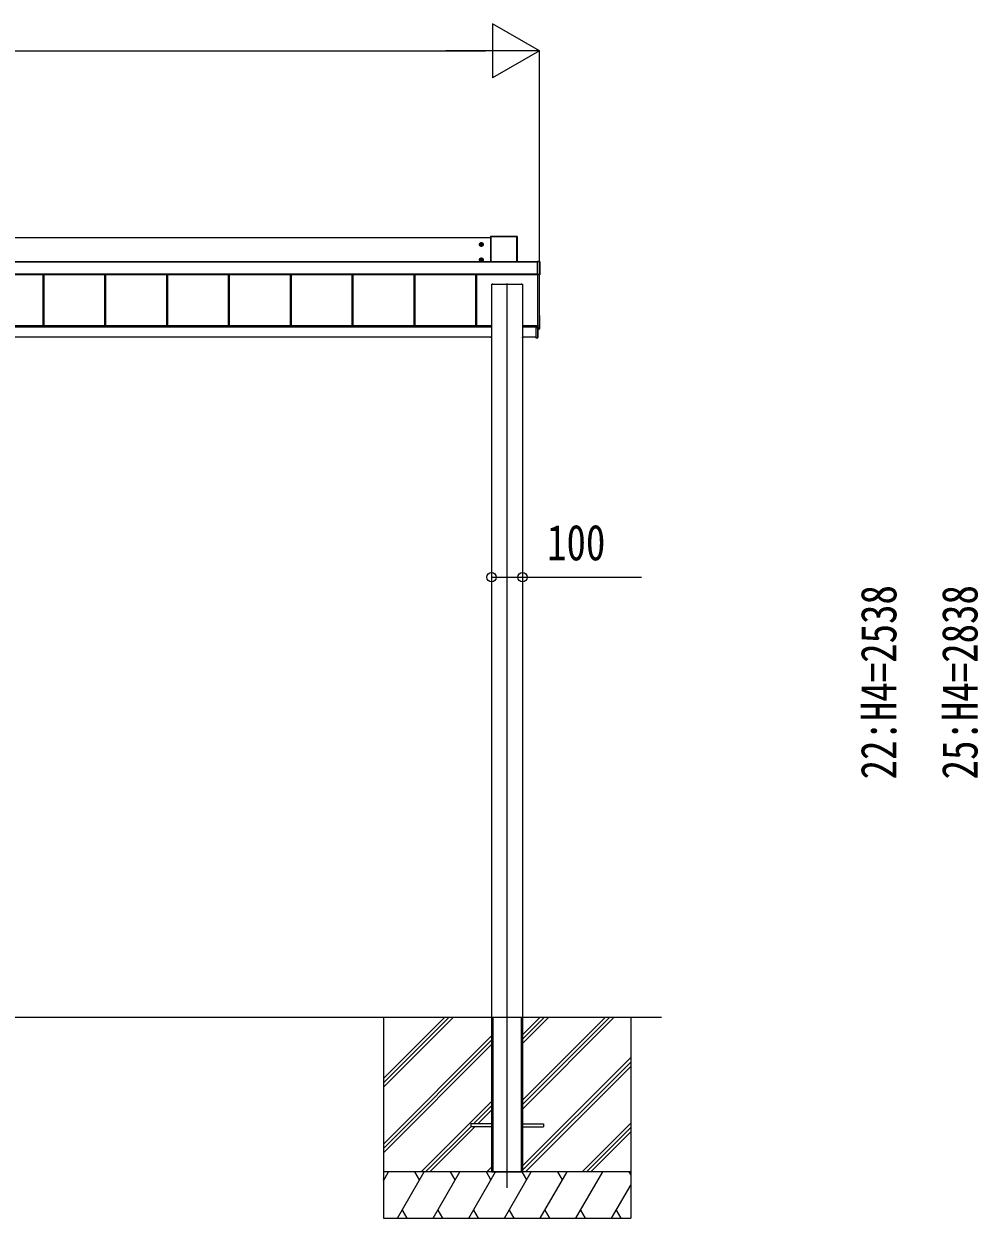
# Model space of a CAD drawing. Units: millimetres, scale not verified. Extents: x -14718 to 14718, y -10396 to 10396.
# Drawn here: x -3471 to -385, y -7907 to -4044 of the extents above; entities that cross this region are included whole.
import ezdxf
from ezdxf.enums import TextEntityAlignment as Align

# ---------------------------------------------------------------- set-up
doc = ezdxf.new("R2010")
doc.units = ezdxf.units.MM
doc.header["$LTSCALE"] = 50
doc.layers.add('0-3_YKK_12', color=2, linetype='Continuous')
doc.layers.add('0-4_YKK_A1', color=4, linetype='Continuous')
doc.layers.add('0-5_YKK_D', color=6, linetype='Continuous', lineweight=18)
doc.styles.add('ＭＳ ゴシック', font='')
doc.styles.get('ＭＳ ゴシック').set_extended_font_data('MS Gothic')

msp = doc.modelspace()

# ---------------------------------------------------------------- linework, layer by layer
at = {"layer": '0-3_YKK_12'}
msp.add_line((-1908.43, -7809.8), (-1908.43, -4884.1), dxfattribs=at)
at = {"layer": '0-4_YKK_A1'}
for p, q in [((-1961.43, -4736.17), (-6455.43, -4736.17)), ((-1991.43, -4765.16), (-1991.43, -4750.66)), ((-1961.43, -4732.44), (-1961.43, -4814.6)), ((-1961.09, -4732.59), (-1961.43, -4732.44)), ((-1961.09, -4814.6), (-1961.09, -4732.59)), ((-1875.93, -4731.95), (-1960.93, -4731.95)), ((-1960.93, -4731.95), (-1960.59, -4732.09)), ((-1960.59, -4732.09), (-1960.59, -4732.57)), ((-1960.59, -4732.09), (-1876.27, -4732.09)), ((-1960.59, -4732.57), (-1960.59, -4814.6)), ((-1876.27, -4732.57), (-1960.59, -4732.57)), ((-1876.27, -4732.09), (-1875.93, -4731.95)), ((-1876.27, -4732.09), (-1876.27, -4732.57)), ((-1876.27, -4814.6), (-1876.27, -4732.57)), ((-1875.43, -4732.44), (-1875.77, -4732.59)), ((-1875.77, -4732.59), (-1875.77, -4814.6)), ((-1875.43, -4814.6), (-1875.43, -4732.44)), ((-1998.68, -4757.91), (-1984.18, -4757.91)), ((-1993.71, -4757.15), (-1994.43, -4757.15)), ((-1989.15, -4758.67), (-1988.43, -4758.67)), ((-1809.93, -4814.6), (-6500.93, -4814.6)), ((-1809.93, -4815.08), (-6500.93, -4815.08)), ((-1998.68, -4807.88), (-1984.18, -4807.88)), ((-1993.71, -4807.12), (-1994.43, -4807.12)), ((-1991.43, -4815.13), (-1991.43, -4800.63)), ((-1989.15, -4808.64), (-1988.43, -4808.64)), ((-1808.73, -4813.38), (-1809.93, -4813.38)), ((-1809.93, -4813.53), (-1809.93, -4813.38)), ((-1809.93, -4813.38), (-1809.93, -4813.38)), ((-1808.73, -4813.38), (-1809.93, -4813.38)), ((-1809.93, -4814.01), (-1809.93, -4813.53)), ((-1802.89, -4814.01), (-1809.93, -4814.01)), ((-1808.73, -4813.38), (-1808.73, -4813.38)), ((-1808.13, -4813.36), (-1808.18, -4813.37)), ((-1808.13, -4813.33), (-1802.43, -4813.33)), ((-1808.13, -4813.33), (-1808.13, -4813.36)), ((-1802.89, -4813.53), (-1802.43, -4813.33)), ((-1802.89, -4855.07), (-1802.89, -4814.01)), ((-1801.93, -4813.83), (-1802.39, -4814.03)), ((-1802.39, -4814.03), (-1802.39, -4855.08)), ((-1801.93, -4813.83), (-1801.93, -4855.81)), ((-1809.93, -4854.06), (-6500.93, -4854.06)), ((-1809.93, -4854.58), (-6500.93, -4854.58)), ((-6500.93, -4854.72), (-1809.93, -4854.72)), ((-1809.93, -4854.72), (-6500.93, -4854.72)), ((-3409.93, -4854.72), (-3409.93, -5020.94)), ((-3407.33, -4854.72), (-3407.33, -5020.94)), ((-3406.93, -4854.72), (-3406.93, -5020.94)), ((-3209.93, -4854.72), (-3209.93, -5020.94)), ((-3207.33, -4854.72), (-3207.33, -5020.94)), ((-3206.93, -4854.72), (-3206.93, -5020.94)), ((-3009.93, -4854.72), (-3009.93, -5020.94)), ((-3007.33, -4854.72), (-3007.33, -5020.94)), ((-3006.93, -4854.72), (-3006.93, -5020.94)), ((-2809.93, -4854.72), (-2809.93, -5020.94)), ((-2807.33, -4854.72), (-2807.33, -5020.94)), ((-2806.93, -4854.72), (-2806.93, -5020.94)), ((-2609.93, -4854.72), (-2609.93, -5020.94)), ((-2607.33, -4854.72), (-2607.33, -5020.94)), ((-2606.93, -4854.72), (-2606.93, -5020.94)), ((-2409.93, -4854.72), (-2409.93, -5020.94)), ((-2407.33, -4854.72), (-2407.33, -5020.94)), ((-2406.93, -4854.72), (-2406.93, -5020.94)), ((-2209.93, -4854.72), (-2209.93, -5020.94)), ((-2207.33, -4854.72), (-2207.33, -5020.94)), ((-2206.93, -4854.72), (-2206.93, -5020.94)), ((-2009.93, -4854.72), (-2009.93, -5020.94)), ((-2007.33, -4854.72), (-2007.33, -5020.94)), ((-2006.93, -4854.72), (-2006.93, -5020.94)), ((-1809.93, -4855.07), (-1802.89, -4855.07)), ((-1809.93, -4855.58), (-1809.93, -4856.13)), ((-1802.89, -4855.58), (-1809.93, -4855.58)), ((-1809.93, -4856.13), (-1808.73, -4856.13)), ((-1809.93, -4856.13), (-1809.93, -4856.13)), ((-1809.93, -4856.13), (-1808.73, -4856.13)), ((-1808.73, -4856.13), (-1808.73, -4856.13)), ((-1808.43, -5028.78), (-1808.43, -4856.14)), ((-1808.13, -4856.19), (-1808.13, -4856.3)), ((-1802.43, -4856.3), (-1808.13, -4856.3)), ((-1803.43, -5028.72), (-1803.43, -4856.3)), ((-1802.89, -4855.07), (-1802.89, -4855.58)), ((-1802.43, -4856.3), (-1802.89, -4855.58)), ((-1802.39, -4855.08), (-1801.93, -4855.81)), ((-1958.43, -4886.31), (-1958.43, -4886.6)), ((-1958.43, -4886.6), (-1958.43, -7253.3)), ((-1958.43, -4886.6), (-1958.13, -4886.6)), ((-1958.13, -4886.3), (-1956.23, -4886.3)), ((-1958.13, -4886.3), (-1958.13, -4886.6)), ((-1958.13, -4886.6), (-1858.73, -4886.6)), ((-1956.23, -4886.3), (-1956.23, -4886.6)), ((-1955.93, -4886.31), (-1955.93, -4886.6)), ((-1954.93, -4886.51), (-1955.93, -4886.51)), ((-1954.93, -4886.51), (-1954.93, -4886.6)), ((-1954.43, -4886.52), (-1954.43, -4886.6)), ((-1862.43, -4886.52), (-1862.43, -4886.6)), ((-1860.93, -4886.51), (-1861.93, -4886.51)), ((-1861.93, -4886.51), (-1861.93, -4886.6)), ((-1860.93, -4886.31), (-1860.93, -4886.6)), ((-1860.63, -4886.3), (-1858.73, -4886.3)), ((-1860.63, -4886.3), (-1860.63, -4886.6)), ((-1858.73, -4886.3), (-1858.73, -4886.6)), ((-1858.43, -4886.31), (-1858.43, -4886.6)), ((-1958.43, -5020.94), (-6398.43, -5020.94)), ((-1811.43, -5020.94), (-1858.43, -5020.94)), ((-1810.43, -5021.29), (-1815.43, -5021.28)), ((-1815.43, -5025.58), (-1815.43, -5021.28)), ((-1811.93, -5020.55), (-1808.73, -5020.55)), ((-1811.93, -5020.94), (-1811.93, -5020.55)), ((-1811.43, -5020.94), (-1811.43, -5021.23)), ((-1811.43, -5021.23), (-1811.43, -5021.29)), ((-1810.43, -5021.29), (-1810.43, -5020.55)), ((-1809.21, -5020.55), (-1809.21, -5022.51)), ((-1808.93, -5022.51), (-1808.93, -5020.55)), ((-1802.9, -4988.21), (-1803.43, -4988.18)), ((-1802.43, -5029.76), (-1802.43, -4988.71)), ((-1958.43, -5022.95), (-6398.43, -5022.95)), ((-1958.43, -5025.82), (-6394.43, -5025.82)), ((-1959.28, -5057.3), (-6394.43, -5057.3)), ((-1959.43, -5059.48), (-1959.3, -5057.3)), ((-1959.28, -5057.3), (-1958.8, -5057.3)), ((-1958.8, -5057.3), (-1958.93, -5059.48)), ((-1958.43, -5057.3), (-1958.8, -5057.3)), ((-1815.43, -5022.95), (-1858.43, -5022.95)), ((-1815.43, -5025.82), (-1858.43, -5025.82)), ((-1858.06, -5057.3), (-1858.43, -5057.3)), ((-1858.43, -5059.48), (-1857.93, -5059.48)), ((-1857.93, -5059.8), (-1858.43, -5059.8)), ((-1858.06, -5057.3), (-1857.58, -5057.3)), ((-1857.93, -5059.48), (-1858.06, -5057.3)), ((-1857.93, -5059.8), (-1857.93, -5059.48)), ((-1857.73, -5059.8), (-1857.93, -5059.8)), ((-1815.43, -5057.3), (-1857.58, -5057.3)), ((-1857.56, -5057.3), (-1857.43, -5059.48)), ((-1815.43, -5025.58), (-1815.43, -5025.78)), ((-1809.71, -5025.59), (-1815.43, -5025.58)), ((-1815.43, -5026.08), (-1809.23, -5026.09)), ((-1815.43, -5059.85), (-1809.21, -5059.47)), ((-1815.43, -5059.55), (-1815.43, -5059.85)), ((-1809.71, -5023.01), (-1809.71, -5025.59)), ((-1809.71, -5023.01), (-1809.43, -5023.01)), ((-1809.71, -5025.59), (-1809.43, -5025.59)), ((-1809.23, -5025.79), (-1809.23, -5022.81)), ((-1809.23, -5025.79), (-1809.23, -5025.79)), ((-1809.21, -5022.51), (-1808.93, -5022.51)), ((-1809.21, -5026.09), (-1808.93, -5026.09)), ((-1808.93, -5059.17), (-1809.21, -5059.17)), ((-1808.93, -5026.09), (-1808.93, -5022.51)), ((-1808.93, -5059.17), (-1808.93, -5026.09)), ((-1803.43, -5029.29), (-1808.93, -5029.63)), ((-1808.93, -5030.89), (-1802.9, -5030.51)), ((-1808.93, -5030.89), (-1802.9, -5030.51)), ((-1802.9, -5030.26), (-1808.61, -5030.61)), ((-1808.61, -5030.61), (-1808.61, -5030.65)), ((-1803.93, -5029.27), (-1807.93, -5029.27)), ((-1803.43, -5029.29), (-1803.43, -5028.72)), ((-1802.9, -5030.51), (-1802.9, -5030.26)), ((-1802.9, -5030.51), (-1802.9, -5030.51)), ((-1802.43, -5029.76), (-1802.43, -5030.01)), ((-11058.43, -7257.3), (-1408.43, -7257.3)), ((-2308.43, -7257.3), (-2308.43, -7907.3)), ((-2308.43, -7483.93), (-2081.8, -7257.3)), ((-2308.43, -7455.64), (-2110.08, -7257.3)), ((-2308.43, -7469.78), (-2096, -7257.36)), ((-1958.43, -7253.3), (-1958.43, -7757.3)), ((-1958.43, -7257.3), (-1958.13, -7257.3)), ((-1958.43, -7257.3), (-1958.43, -7757.3)), ((-1958.13, -7257.3), (-1858.73, -7257.3)), ((-1955.93, -7257.3), (-1955.93, -7757.3)), ((-1954.43, -7257.3), (-1954.43, -7757.3)), ((-1862.43, -7257.3), (-1862.43, -7757.3)), ((-1860.93, -7257.3), (-1860.93, -7757.3)), ((-1858.43, -7253.3), (-1858.43, -7757.3)), ((-1858.43, -7257.3), (-1858.43, -7757.3)), ((-1858.43, -7342.3), (-1773.43, -7257.3)), ((-1858.43, -7328.15), (-1787.57, -7257.3)), ((-1858.43, -7314.01), (-1801.72, -7257.3)), ((-1858.43, -7554.43), (-1561.34, -7257.34)), ((-1858.43, -7540.28), (-1575.48, -7257.34)), ((-1858.43, -7526.14), (-1589.62, -7257.34)), ((-1508.43, -7257.3), (-1508.43, -7907.3)), ((-2308.43, -7667.77), (-1958.43, -7317.78)), ((-2308.43, -7681.92), (-1958.43, -7331.92)), ((-2308.43, -7696.06), (-1958.43, -7346.06)), ((-1858.43, -7738.27), (-1508.43, -7388.28)), ((-1858.43, -7752.41), (-1508.43, -7402.42)), ((-1849.17, -7757.3), (-1508.43, -7416.56)), ((-2185.82, -7757.3), (-1958.43, -7529.91)), ((-2017.18, -7602.8), (-1958.43, -7544.05)), ((-2003.04, -7602.8), (-1958.43, -7558.19)), ((-2025.93, -7602.8), (-2025.93, -7611.8)), ((-1958.43, -7602.8), (-2025.93, -7602.8)), ((-1858.43, -7602.8), (-1790.93, -7602.8)), ((-1790.93, -7602.8), (-1790.93, -7611.8)), ((-1665.32, -7757.3), (-1508.43, -7600.41)), ((-2171.68, -7757.3), (-2025.93, -7611.55)), ((-2157.54, -7757.3), (-2012.04, -7611.8)), ((-1958.43, -7611.8), (-2025.93, -7611.8)), ((-1858.43, -7611.8), (-1790.93, -7611.8)), ((-1651.18, -7757.3), (-1508.43, -7614.55)), ((-1637.04, -7757.3), (-1508.43, -7628.69)), ((-1508.43, -7757.3), (-2308.43, -7757.3)), ((-2308.43, -7786.24), (-2291.72, -7757.3)), ((-1508.43, -7757.3), (-2308.43, -7757.3)), ((-2262.85, -7907.3), (-2176.25, -7757.3)), ((-2191.25, -7783.28), (-2206.25, -7757.3)), ((-2147.38, -7907.3), (-2060.78, -7757.3)), ((-2075.78, -7783.28), (-2090.78, -7757.3)), ((-2031.91, -7907.3), (-1945.31, -7757.3)), ((-1960.31, -7783.28), (-1975.31, -7757.3)), ((-1973.69, -7757.3), (-1958.43, -7742.04)), ((-1958.43, -7757.3), (-1858.43, -7757.3)), ((-1916.44, -7907.3), (-1829.84, -7757.3)), ((-1844.84, -7783.28), (-1859.84, -7757.3)), ((-1800.97, -7907.3), (-1714.37, -7757.3)), ((-1729.37, -7783.28), (-1744.37, -7757.3)), ((-1685.5, -7907.3), (-1598.9, -7757.3)), ((-1508.43, -7765.96), (-1513.43, -7757.3)), ((-2306.72, -7783.28), (-2308.43, -7780.32)), ((-1570.03, -7907.3), (-1508.43, -7800.6)), ((-2308.43, -7907.3), (-1508.43, -7907.3)), ((-2247.86, -7881.32), (-2232.86, -7907.3)), ((-2132.39, -7881.32), (-2117.39, -7907.3)), ((-2016.92, -7881.32), (-2001.92, -7907.3)), ((-1901.44, -7881.32), (-1886.44, -7907.3)), ((-1785.98, -7881.32), (-1770.98, -7907.3)), ((-1670.5, -7881.32), (-1655.51, -7907.3)), ((-1555.03, -7881.32), (-1540.04, -7907.3))]:
    msp.add_line(p, q, dxfattribs=at)
for points in [[(-1991.43, -4752.13), (-1996.43, -4755.02), (-1996.43, -4760.79), (-1991.43, -4763.68), (-1986.43, -4760.79), (-1986.43, -4755.02)], [(-1991.43, -4802.1), (-1996.43, -4804.99), (-1996.43, -4810.76), (-1991.43, -4813.65), (-1986.43, -4810.76), (-1986.43, -4804.99)]]:
    msp.add_lwpolyline(points, close=True, dxfattribs=at)
for points in [[(-1994.43, -4757.15), (-1994.43, -4758.67), (-1993.71, -4758.67)], [(-1990.67, -4755.63), (-1990.67, -4754.91), (-1992.19, -4754.91), (-1992.19, -4755.63)], [(-1992.19, -4760.19), (-1992.19, -4760.91), (-1990.67, -4760.91), (-1990.67, -4760.19)], [(-1988.43, -4758.67), (-1988.43, -4757.15), (-1989.15, -4757.15)], [(-1994.43, -4807.12), (-1994.43, -4808.64), (-1993.71, -4808.64)], [(-1990.67, -4805.6), (-1990.67, -4804.88), (-1992.19, -4804.88), (-1992.19, -4805.6)], [(-1992.19, -4810.16), (-1992.19, -4810.88), (-1990.67, -4810.88), (-1990.67, -4810.16)], [(-1988.43, -4808.64), (-1988.43, -4807.12), (-1989.15, -4807.12)], [(-1809.93, -4813.53), (-1802.89, -4813.53), (-1802.89, -4814.01)], [(-1809.93, -4855.58), (-1809.93, -4855.07), (-1809.93, -4814.01)], [(-1858.73, -4886.6), (-1858.43, -4886.6), (-1858.43, -7253.3)], [(-1958.43, -5059.8), (-1958.93, -5059.8), (-1959.13, -5059.8)], [(-1958.93, -5059.8), (-1958.93, -5059.48), (-1958.43, -5059.48)], [(-1809.25, -5025.79), (-1815.43, -5025.78), (-1815.43, -5026.08), (-1815.43, -5059.55)], [(-1809.21, -5026.09), (-1809.21, -5059.17), (-1815.43, -5059.55)], [(-1809.43, -5025.61), (-1809.43, -5025.59), (-1809.43, -5023.01)], [(-1809.23, -5025.79), (-1809.23, -5025.79), (-1809.24, -5025.79)], [(-1958.13, -7257.3), (-1858.73, -7257.3), (-1858.43, -7257.3)]]:
    msp.add_lwpolyline(points, dxfattribs=at)
for centre, radius in [((-1991.43, -4757.91), 6.25), ((-1991.43, -4757.91), 5), ((-1991.43, -4807.88), 6.25), ((-1991.43, -4807.88), 5)]:
    msp.add_circle(centre, radius, dxfattribs=at)
for centre, radius, start, end in [((-1960.59, -4732.59), 0.5, 90.15046, 179.81463), ((-1960.71, -4736.69), 4.12, 88.40447, 95.35624), ((-1876.27, -4732.59), 0.5, 0.18537, 89.84954), ((-1876.15, -4736.69), 4.12, 84.64376, 91.59553), ((-1991.43, -4757.91), 5.58, 153.74848, 206.25152), ((-1991.43, -4757.91), 5.58, 93.74848, 146.25152), ((-1991.43, -4757.91), 5.58, 213.74848, 266.25152), ((-1993.71, -4755.63), 1.52, 270, 0), ((-1993.71, -4760.19), 1.52, 0, 90), ((-1991.43, -4757.91), 5.58, 33.74848, 86.25152), ((-1991.43, -4757.91), 5.58, 273.74848, 326.25152), ((-1989.15, -4755.63), 1.52, 180, 270), ((-1989.15, -4760.19), 1.52, 90, 180), ((-1991.43, -4757.91), 5.58, 333.74848, 26.25152), ((-1991.43, -4807.88), 5.58, 153.74848, 206.25152), ((-1991.43, -4807.88), 5.58, 93.74848, 146.25152), ((-1991.43, -4807.88), 5.58, 213.74848, 266.25152), ((-1993.71, -4805.6), 1.52, 270, 0), ((-1993.71, -4810.16), 1.52, 0, 90), ((-1991.43, -4807.88), 5.58, 33.74848, 86.25152), ((-1991.43, -4807.88), 5.58, 273.74848, 326.25152), ((-1989.15, -4805.6), 1.52, 180, 270), ((-1989.15, -4810.16), 1.52, 90, 180), ((-1991.43, -4807.88), 5.58, 333.74848, 26.25152), ((-1808.29, -4811.96), 1.41, 271.33232, 274.49739), ((-1802.89, -4814.03), 0.5, 0.18537, 89.84954), ((-1802.78, -4818.13), 4.12, 84.64376, 91.59553), ((-1808.64, -4858.74), 2.62, 81.42612, 92.09097), ((-1808.13, -4855.89), 0.301, 243.24083, 270.00691), ((-1802.78, -4859.18), 4.12, 84.64376, 91.59553), ((-1802.89, -4855.08), 0.502, 270.31408, 359.651), ((-1808.73, -5020.25), 0.3, 269.98255, 359.98252), ((-1802.93, -4988.71), 0.5, 0.01604, 86.51881), ((-1959.13, -5059.5), 0.3, 176.5, 270), ((-1857.73, -5059.5), 0.3, 270, 3.5), ((-1809.64, -5027.58), 1.98, 83.79926, 91.95127), ((-1809.25, -5026.09), 0.3, 87.77338, 89.77816), ((-1809.25, -5025.93), 0.141, 85.77463, 89.9759), ((-1810.48, -5026.01), 1.25, 356.45735, 10.27369), ((-1810.44, -5025.97), 1.21, 354.17006, 8.37745), ((-1810.56, -5022.57), 1.35, 350.09675, 2.91202), ((-1809.23, -5022.51), 0.3, 269.98255, 359.98254), ((-1809.23, -5026.09), 0.3, 0, 89.87763), ((-1810.43, -5026.01), 1.22, 356.27163, 10.47203), ((-1809.23, -5059.17), 0.3, 273.5, 0), ((-1810.44, -5059.32), 1.24, 353.06854, 6.93146), ((-1808.63, -5030.31), 0.3, 180.0189, 273.51595), ((-1808.63, -5030.35), 0.3, 180.0189, 273.51595), ((-1807.93, -5028.77), 0.5, 180.01746, 270.01745), ((-1803.93, -5028.77), 0.5, 269.98255, 359.98254), ((-1802.93, -5029.76), 0.5, 273.48119, 359.98396), ((-1802.93, -5030.01), 0.5, 273.6197, 0), ((-1802.93, -5030.01), 0.5, 273.48119, 359.98396)]:
    msp.add_arc(centre, radius, start, end, dxfattribs=at)
for centre, major_axis, ratio, start_param, end_param in [((-1960.93, -4732.45), (0.382, -0.325), 0.996231, 2.2770247, 3.8440941), ((-1875.93, -4732.45), (0.382, 0.325), 0.996231, 5.5806839, 7.1477533), ((-1808.73, -4813.36), (0.6, 0), 0.026226, 4.712389, 5.6461648), ((-1808.13, -4813.63), (0, 0.3), 0.998743, 6.2831853, 6.8214342), ((-1808.73, -4813.36), (0.6, 0), 0.026226, 5.6461648, 6.2831853), ((-1802.43, -4813.83), (0.382, 0.325), 0.996231, 5.5806839, 7.1477533), ((-1808.73, -4856.19), (0.6, 0), 0.096025, 6.2831853, 7.8539816), ((-1808.13, -4856), (0, 0.3), 0.998743, 2.0534275, 3.1415927), ((-1802.43, -4855.8), (0.382, -0.325), 0.996231, 5.4186173, 6.9856867), ((-1958.13, -4886.31), (0.3, 0), 0.034921, 1.5707963, 3.1415927), ((-1956.23, -4886.31), (0.3, 0), 0.034921, 6.2831853, 7.8539816), ((-1954.93, -4886.52), (0.5, 0), 0.034921, 6.2831853, 7.8539816), ((-1861.93, -4886.52), (0.5, 0), 0.034921, 1.5707963, 3.1415927), ((-1860.63, -4886.31), (0.3, 0), 0.034921, 1.5707963, 3.1415927), ((-1858.73, -4886.31), (0.3, 0), 0.034921, 6.2831853, 7.8539816), ((-1958.93, -5059.5), (0.5, -0.018), 0.036539, 1.5736281, 3.1406975), ((-1857.93, -5059.5), (0.5, 0.018), 0.036539, 0.0008951, 1.5679645), ((-1809.21, -5023.01), (-0.301, 0.4), 0.997782, 5.6362522, 7.2070486), ((-1809.73, -5025.59), (-0.001, 0.2), 0.09157, 4.6769241, 4.7117655), ((-1809.23, -5025.59), (0.482, 0.007), 0.414889, 3.1353871, 4.6694768), ((-1809.23, -5023.01), (-0.108, 0.169), 0.994155, 5.7105836, 7.28138), ((-1809.23, -5025.59), (0.145, 0.15), 0.921201, 2.3804184, 3.9145081), ((-1809.21, -5025.59), (-0.301, 0.4), 0.997782, 2.4579529, 2.4946596), ((-1809.21, -5030.69), (0.6, 0.037), 0.034769, 5.198958, 6.2810574)]:
    msp.add_ellipse(centre, major_axis=major_axis, ratio=ratio, start_param=start_param, end_param=end_param, dxfattribs=at)
at = {"layer": '0-5_YKK_D'}
for p, q in [((-1803.43, -4131.95), (-1954.99, -4044.45)), ((-1954.99, -4044.45), (-1954.99, -4219.45)), ((-11038.43, -4131.95), (-1978.43, -4131.95)), ((-1803.43, -4131.95), (-2106.54, -4131.95)), ((-1803.43, -4131.95), (-1954.99, -4219.45)), ((-1803.43, -4855.3), (-1803.43, -4130.95)), ((-1958.43, -5831.77), (-1958.43, -5835.28))]:
    msp.add_line(p, q, dxfattribs=at)
msp.add_lwpolyline([(-1958.43, -5834.28), (-1858.43, -5834.28), (-1473.33, -5834.28)], dxfattribs=at)
for centre in [(-1958.43, -5834.28), (-1858.43, -5834.28)]:
    msp.add_circle(centre, 14.88, dxfattribs=at)

# ---------------------------------------------------------------- texts
at = {"layer": '0-5_YKK_D', "style": 'ＭＳ ゴシック', "width": 0.8}
msp.add_text('100', height=115.5, dxfattribs=at).set_placement((-1778.93, -5814.28), align=Align.BOTTOM_LEFT)
at = {"layer": '0-5_YKK_D', "color": 1, "style": 'ＭＳ ゴシック', "width": 0.8}
for s, p in [('22:H4=2538', (-614.38, -6488.29)), ('25:H4=2838', (-351.88, -6488.29))]:
    msp.add_text(s, height=115.5, rotation=90, dxfattribs=at).set_placement(p, align=Align.BOTTOM_LEFT)

doc.saveas('drawing.dxf')
